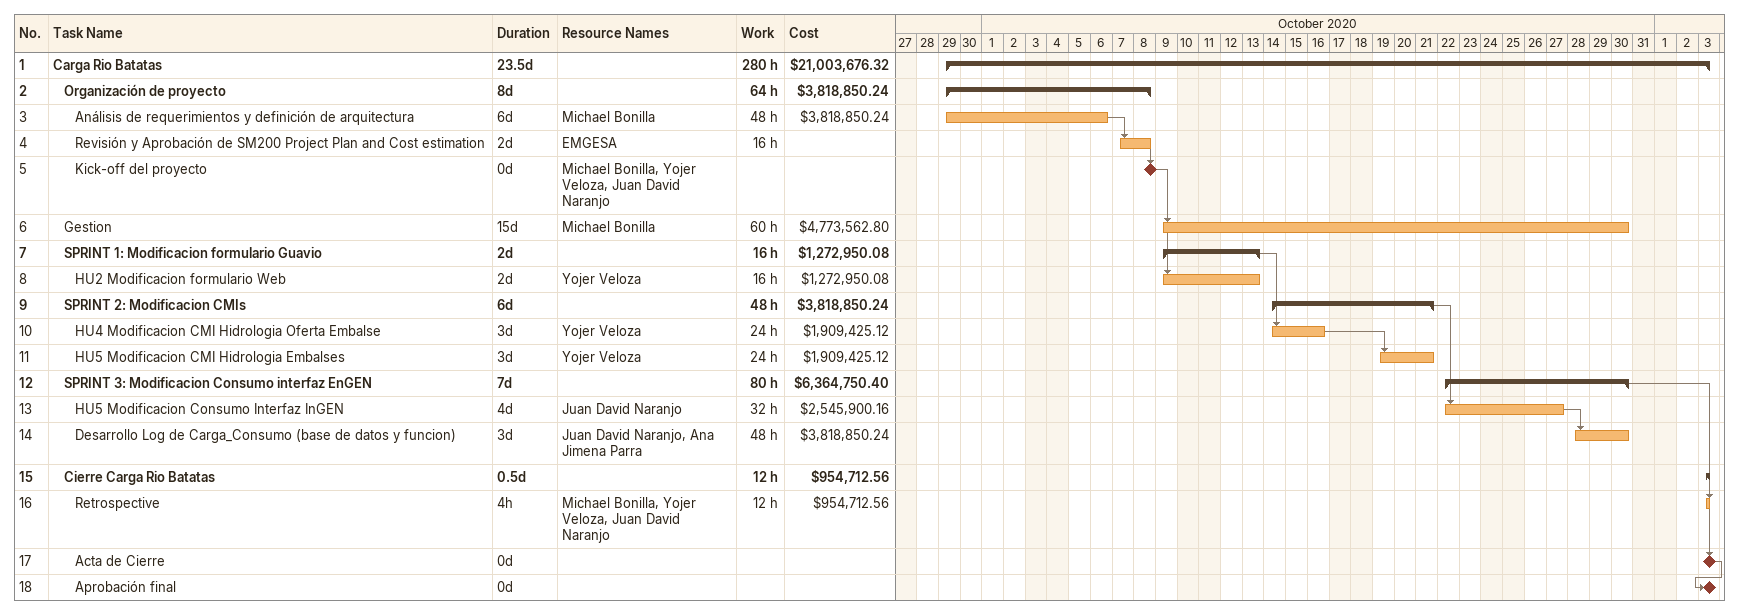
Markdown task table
| ID | Level | Task | Duration | Start | Finish | Predecessors | Resources | Work (h) | Cost ($) |
|---|---|---|---|---|---|---|---|---|---|
| 1 | 1 | **Carga Rio Batatas** | 23.5d | 2020-09-29 | 2020-11-03 |  |  | 280 | 21003676.32 |
| 2 | 2 | **Organización de proyecto** | 8d | 2020-09-29 | 2020-10-08 |  |  | 64 | 3818850.24 |
| 3 | 3 | Análisis de requerimientos y definición de arquitectura | 6d | 2020-09-29 | 2020-10-06 |  | Michael Bonilla | 48 | 3818850.24 |
| 4 | 3 | Revisión y Aprobación de SM200 Project Plan and Cost estimation | 2d | 2020-10-07 | 2020-10-08 | 3 | EMGESA | 16 |  |
| 5 | 3 | Kick-off del proyecto | 0d | 2020-10-08 | 2020-10-08 | 4 | Michael Bonilla, Yojer Veloza, Juan David Naranjo |  |  |
| 6 | 2 | Gestion | 15d | 2020-10-09 | 2020-10-30 | 5 | Michael Bonilla | 60 | 4773562.80 |
| 7 | 2 | **SPRINT 1: Modificacion formulario Guavio** | 2d | 2020-10-09 | 2020-10-13 |  |  | 16 | 1272950.08 |
| 8 | 3 | HU2 Modificacion formulario Web | 2d | 2020-10-09 | 2020-10-13 | 5 | Yojer Veloza | 16 | 1272950.08 |
| 9 | 2 | **SPRINT 2: Modificacion CMIs** | 6d | 2020-10-14 | 2020-10-21 |  |  | 48 | 3818850.24 |
| 10 | 3 | HU4 Modificacion CMI Hidrologia Oferta Embalse | 3d | 2020-10-14 | 2020-10-16 | 7 | Yojer Veloza | 24 | 1909425.12 |
| 11 | 3 | HU5 Modificacion CMI Hidrologia Embalses | 3d | 2020-10-19 | 2020-10-21 | 10 | Yojer Veloza | 24 | 1909425.12 |
| 12 | 2 | **SPRINT 3: Modificacion Consumo interfaz EnGEN** | 7d | 2020-10-22 | 2020-10-30 |  |  | 80 | 6364750.40 |
| 13 | 3 | HU5 Modificacion Consumo Interfaz InGEN | 4d | 2020-10-22 | 2020-10-27 | 9 | Juan David Naranjo | 32 | 2545900.16 |
| 14 | 3 | Desarrollo Log de Carga_Consumo (base de datos y funcion) | 3d | 2020-10-28 | 2020-10-30 | 13 | Juan David Naranjo, Ana Jimena Parra | 48 | 3818850.24 |
| 15 | 2 | **Cierre Carga Rio Batatas** | 0.5d | 2020-11-03 | 2020-11-03 |  |  | 12 | 954712.56 |
| 16 | 3 | Retrospective | 4h | 2020-11-03 | 2020-11-03 | 12 | Michael Bonilla, Yojer Veloza, Juan David Naranjo | 12 | 954712.56 |
| 17 | 3 | Acta de Cierre | 0d | 2020-11-03 | 2020-11-03 | 16 |  |  |  |
| 18 | 3 | Aprobación final | 0d | 2020-11-03 | 2020-11-03 | 17 |  |  |  |
